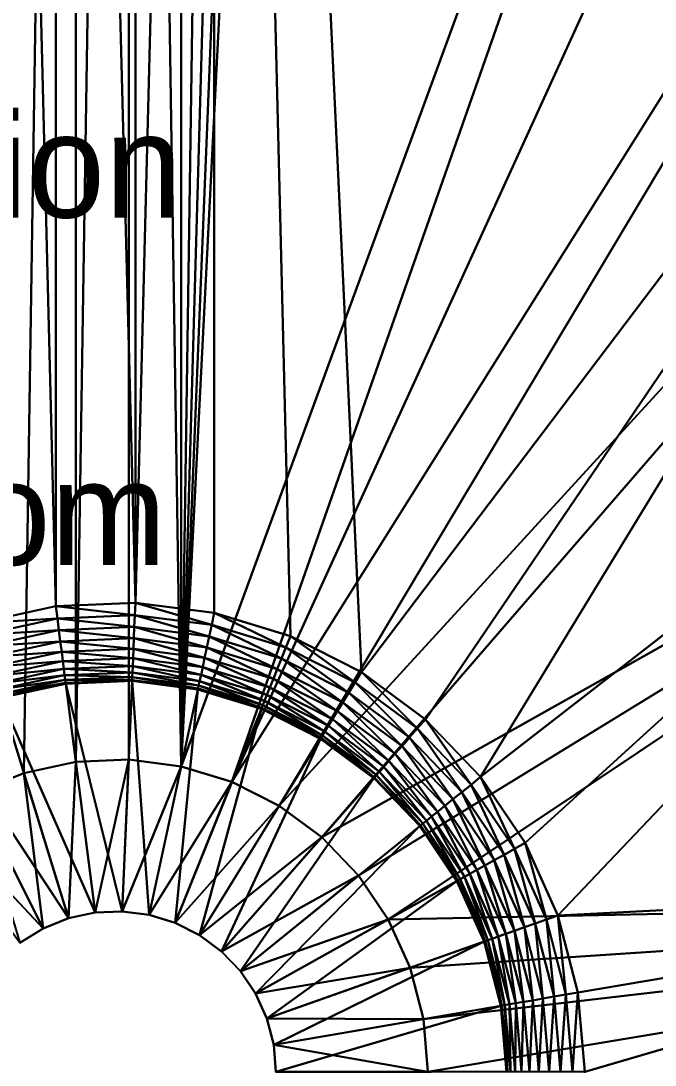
# Model space of a CAD drawing. Header units: millimetres. Extents: x 19.3 to 105.6, y 153.8 to 217.3.
# Drawn here: x 89.42 to 95.87, y 165.29 to 175.9 of the extents above; entities that cross this region are included whole.
import ezdxf

# ---------------------------------------------------------------- set-up
doc = ezdxf.new("R2010")
doc.units = ezdxf.units.MM
doc.layers.get('0').update_dxf_attribs({"color": 132, "linetype": 'CONTINUOUS'})

# ---------------------------------------------------------------- blocks, each defined once
blk = doc.blocks.new('ABViewer')
at = {"color": 0, "insert": (0, 0), "char_height": 0.05, "width": 0.5, "attachment_point": 1}
blk.add_mtext('ABViewer 9 evaluation - www.cadsofttools.com', dxfattribs=at)

msp = doc.modelspace()

# ---------------------------------------------------------------- linework, layer by layer
at = {"invisible_edges": 16}
for points in [[(89.982, 202.713, 21.431), (37.68, 205.862, 21.431), (88.956, 168.057, 21.431)], [(91.054, 168.326, 21.431), (91.569, 168.168, 21.431), (104.176, 204.087, 21.431)], [(104.176, 204.087, 21.431), (92.856, 203.868, 21.431), (91.054, 168.326, 21.431)], [(91.569, 168.168, 21.431), (104.59, 196.675, 21.431), (104.176, 204.087, 21.431)], [(91.054, 168.326, 21.431), (92.856, 203.868, 21.431), (92.483, 203.479, 21.431)], [(91.054, 168.326, 21.431), (92.483, 203.479, 21.431), (92.05, 203.159, 21.431)], [(92.05, 203.159, 21.431), (91.569, 202.916, 21.431), (91.054, 168.326, 21.431)], [(91.054, 168.326, 21.431), (91.569, 202.916, 21.431), (91.054, 202.758, 21.431)], [(88.956, 168.057, 21.431), (89.456, 168.258, 21.431), (89.982, 202.713, 21.431)], [(89.982, 202.713, 21.431), (89.456, 168.258, 21.431), (89.982, 168.371, 21.431)], [(89.982, 202.713, 21.431), (89.982, 168.371, 21.431), (90.52, 202.69, 21.431)], [(91.054, 168.326, 21.431), (91.054, 202.758, 21.431), (90.52, 202.69, 21.431)], [(90.52, 202.69, 21.431), (89.982, 168.371, 21.431), (90.52, 168.394, 21.431)], [(90.52, 202.69, 21.431), (90.52, 168.394, 21.431), (91.054, 168.326, 21.431)], [(88.989, 169.782, 19.044), (88.989, 201.302, 19.044), (89.78, 169.952, 19.044)], [(89.78, 169.952, 19.044), (88.989, 201.302, 19.044), (89.78, 201.132, 19.044)], [(89.78, 169.952, 19.044), (89.78, 201.132, 19.044), (90.588, 169.987, 19.044)], [(90.588, 169.987, 19.044), (89.78, 201.132, 19.044), (90.588, 201.098, 19.044)], [(91.39, 201.2, 19.044), (91.39, 169.884, 19.044), (90.588, 169.987, 19.044)], [(90.588, 169.987, 19.044), (90.588, 201.098, 19.044), (91.39, 201.2, 19.044)], [(92.886, 169.283, 19.044), (92.163, 169.647, 19.044), (91.39, 201.2, 19.044)], [(91.39, 201.2, 19.044), (92.163, 169.647, 19.044), (91.39, 169.884, 19.044)], [(92.886, 169.283, 19.044), (91.39, 201.2, 19.044), (102.41, 181.864, 19.044)], [(91.569, 168.168, 21.431), (104.797, 189.254, 21.431), (104.59, 196.675, 21.431)], [(92.05, 167.926, 21.431), (104.797, 189.254, 21.431), (91.569, 168.168, 21.431)], [(92.05, 167.926, 21.431), (104.797, 181.83, 21.431), (104.797, 189.254, 21.431)], [(92.483, 167.606, 21.431), (104.797, 181.83, 21.431), (92.05, 167.926, 21.431)], [(92.483, 167.606, 21.431), (104.59, 174.41, 21.431), (104.797, 181.83, 21.431)], [(102.41, 181.864, 19.044), (93.536, 168.802, 19.044), (92.886, 169.283, 19.044)], [(102.41, 181.864, 19.044), (94.096, 168.218, 19.044), (93.536, 168.802, 19.044)], [(102.205, 174.51, 19.044), (94.096, 168.218, 19.044), (102.41, 181.864, 19.044)], [(102.205, 174.51, 19.044), (94.549, 167.548, 19.044), (94.096, 168.218, 19.044)], [(102.205, 174.51, 19.044), (94.882, 166.811, 19.044), (94.549, 167.548, 19.044)], [(101.794, 167.164, 19.044), (94.882, 166.811, 19.044), (102.205, 174.51, 19.044)], [(92.856, 167.217, 21.431), (104.59, 174.41, 21.431), (92.483, 167.606, 21.431)], [(93.157, 166.771, 21.431), (104.59, 174.41, 21.431), (92.856, 167.217, 21.431)], [(93.157, 166.771, 21.431), (104.176, 166.998, 21.431), (104.59, 174.41, 21.431)], [(89.78, 169.952, 19.044), (89.795, 169.829, 19.034), (88.989, 169.782, 19.044)], [(90.588, 169.987, 19.044), (90.583, 169.863, 19.034), (89.78, 169.952, 19.044)], [(89.78, 169.952, 19.044), (90.583, 169.863, 19.034), (89.795, 169.829, 19.034)], [(90.588, 169.987, 19.044), (91.364, 169.763, 19.034), (90.583, 169.863, 19.034)], [(91.39, 169.884, 19.044), (91.364, 169.763, 19.034), (90.588, 169.987, 19.044)], [(88.989, 169.782, 19.044), (89.795, 169.829, 19.034), (89.025, 169.663, 19.034)], [(89.795, 169.829, 19.034), (89.811, 169.709, 19.005), (89.025, 169.663, 19.034)], [(90.583, 169.863, 19.034), (90.577, 169.742, 19.005), (89.795, 169.829, 19.034)], [(89.795, 169.829, 19.034), (90.577, 169.742, 19.005), (89.811, 169.709, 19.005)], [(90.583, 169.863, 19.034), (91.338, 169.644, 19.005), (90.577, 169.742, 19.005)], [(91.364, 169.763, 19.034), (91.338, 169.644, 19.005), (90.583, 169.863, 19.034)], [(91.39, 169.884, 19.044), (92.117, 169.532, 19.034), (91.364, 169.763, 19.034)], [(92.163, 169.647, 19.044), (92.117, 169.532, 19.034), (91.39, 169.884, 19.044)], [(89.025, 169.663, 19.034), (89.811, 169.709, 19.005), (89.061, 169.547, 19.005)], [(89.811, 169.709, 19.005), (89.825, 169.595, 18.957), (89.061, 169.547, 19.005)], [(90.577, 169.742, 19.005), (90.572, 169.627, 18.957), (89.811, 169.709, 19.005)], [(89.811, 169.709, 19.005), (90.572, 169.627, 18.957), (89.825, 169.595, 18.957)], [(90.577, 169.742, 19.005), (91.314, 169.532, 18.957), (90.572, 169.627, 18.957)], [(91.338, 169.644, 19.005), (91.314, 169.532, 18.957), (90.577, 169.742, 19.005)], [(91.364, 169.763, 19.034), (92.072, 169.42, 19.005), (91.338, 169.644, 19.005)], [(92.117, 169.532, 19.034), (92.072, 169.42, 19.005), (91.364, 169.763, 19.034)], [(90.572, 169.627, 18.957), (90.568, 169.521, 18.892), (89.825, 169.595, 18.957)], [(90.572, 169.627, 18.957), (91.292, 169.428, 18.892), (90.568, 169.521, 18.892)], [(91.314, 169.532, 18.957), (91.292, 169.428, 18.892), (90.572, 169.627, 18.957)], [(91.338, 169.644, 19.005), (92.029, 169.313, 18.957), (91.314, 169.532, 18.957)], [(92.072, 169.42, 19.005), (92.029, 169.313, 18.957), (91.338, 169.644, 19.005)], [(92.163, 169.647, 19.044), (92.821, 169.177, 19.034), (92.117, 169.532, 19.034)], [(92.886, 169.283, 19.044), (92.821, 169.177, 19.034), (92.163, 169.647, 19.044)], [(89.061, 169.547, 19.005), (89.825, 169.595, 18.957), (89.094, 169.437, 18.957)], [(89.825, 169.595, 18.957), (89.839, 169.49, 18.892), (89.094, 169.437, 18.957)], [(89.825, 169.595, 18.957), (90.568, 169.521, 18.892), (89.839, 169.49, 18.892)], [(90.568, 169.521, 18.892), (90.564, 169.426, 18.811), (89.839, 169.49, 18.892)], [(90.568, 169.521, 18.892), (91.272, 169.335, 18.811), (90.564, 169.426, 18.811)], [(91.292, 169.428, 18.892), (91.272, 169.335, 18.811), (90.568, 169.521, 18.892)], [(91.314, 169.532, 18.957), (91.99, 169.214, 18.892), (91.292, 169.428, 18.892)], [(92.029, 169.313, 18.957), (91.99, 169.214, 18.892), (91.314, 169.532, 18.957)], [(92.117, 169.532, 19.034), (92.757, 169.074, 19.005), (92.072, 169.42, 19.005)], [(92.821, 169.177, 19.034), (92.757, 169.074, 19.005), (92.117, 169.532, 19.034)], [(89.094, 169.437, 18.957), (89.839, 169.49, 18.892), (89.126, 169.336, 18.892)], [(89.839, 169.49, 18.892), (89.851, 169.396, 18.811), (89.126, 169.336, 18.892)], [(89.126, 169.336, 18.892), (89.851, 169.396, 18.811), (89.153, 169.245, 18.811)], [(89.851, 169.396, 18.811), (89.861, 169.315, 18.716), (89.153, 169.245, 18.811)], [(89.839, 169.49, 18.892), (90.564, 169.426, 18.811), (89.851, 169.396, 18.811)], [(90.564, 169.426, 18.811), (90.561, 169.345, 18.716), (89.851, 169.396, 18.811)], [(89.851, 169.396, 18.811), (90.561, 169.345, 18.716), (89.861, 169.315, 18.716)], [(90.564, 169.426, 18.811), (91.255, 169.256, 18.716), (90.561, 169.345, 18.716)], [(91.272, 169.335, 18.811), (91.255, 169.256, 18.716), (90.564, 169.426, 18.811)], [(91.292, 169.428, 18.892), (91.954, 169.126, 18.811), (91.272, 169.335, 18.811)], [(91.99, 169.214, 18.892), (91.954, 169.126, 18.811), (91.292, 169.428, 18.892)], [(92.072, 169.42, 19.005), (92.697, 168.976, 18.957), (92.029, 169.313, 18.957)], [(92.757, 169.074, 19.005), (92.697, 168.976, 18.957), (92.072, 169.42, 19.005)], [(89.153, 169.245, 18.811), (89.861, 169.315, 18.716), (89.177, 169.168, 18.716)], [(89.861, 169.315, 18.716), (89.869, 169.251, 18.61), (89.177, 169.168, 18.716)], [(90.561, 169.345, 18.716), (90.558, 169.28, 18.61), (89.861, 169.315, 18.716)], [(89.861, 169.315, 18.716), (90.558, 169.28, 18.61), (89.869, 169.251, 18.61)], [(90.561, 169.345, 18.716), (91.241, 169.193, 18.61), (90.558, 169.28, 18.61)], [(91.255, 169.256, 18.716), (91.241, 169.193, 18.61), (90.561, 169.345, 18.716)], [(91.272, 169.335, 18.811), (91.924, 169.051, 18.716), (91.255, 169.256, 18.716)], [(91.954, 169.126, 18.811), (91.924, 169.051, 18.716), (91.272, 169.335, 18.811)], [(92.029, 169.313, 18.957), (92.641, 168.886, 18.892), (91.99, 169.214, 18.892)], [(92.697, 168.976, 18.957), (92.641, 168.886, 18.892), (92.029, 169.313, 18.957)], [(89.177, 169.168, 18.716), (89.869, 169.251, 18.61), (89.196, 169.106, 18.61)], [(89.869, 169.251, 18.61), (89.876, 169.204, 18.495), (89.196, 169.106, 18.61)], [(89.196, 169.106, 18.61), (89.876, 169.204, 18.495), (89.21, 169.06, 18.495)], [(89.876, 169.204, 18.495), (89.879, 169.175, 18.374), (89.21, 169.06, 18.495)], [(90.558, 169.28, 18.61), (90.556, 169.232, 18.495), (89.869, 169.251, 18.61)], [(89.869, 169.251, 18.61), (90.556, 169.232, 18.495), (89.876, 169.204, 18.495)], [(90.556, 169.232, 18.495), (90.555, 169.203, 18.374), (89.876, 169.204, 18.495)], [(89.876, 169.204, 18.495), (90.555, 169.203, 18.374), (89.879, 169.175, 18.374)], [(90.555, 169.203, 18.374), (90.554, 169.194, 18.25), (89.879, 169.175, 18.374)], [(89.879, 169.175, 18.374), (90.554, 169.194, 18.25), (89.88, 169.165, 18.25)], [(90.554, 169.194, 18.25), (90.554, 169.194, 15.869), (89.88, 169.165, 15.869)], [(90.554, 169.194, 18.25), (89.88, 169.165, 15.869), (89.88, 169.165, 18.25)], [(90.455, 166.853, 15.869), (89.88, 169.165, 15.869), (90.554, 169.194, 15.869)], [(90.455, 166.853, 15.869), (90.554, 169.194, 15.869), (90.729, 166.817, 15.869)], [(90.555, 169.203, 18.374), (91.223, 169.108, 18.25), (90.554, 169.194, 18.25)], [(91.223, 169.108, 18.25), (91.223, 169.108, 15.869), (90.554, 169.194, 15.869)], [(91.223, 169.108, 18.25), (90.554, 169.194, 15.869), (90.554, 169.194, 18.25)], [(90.729, 166.817, 15.869), (90.554, 169.194, 15.869), (91.223, 169.108, 15.869)], [(90.556, 169.232, 18.495), (91.225, 169.118, 18.374), (90.555, 169.203, 18.374)], [(91.225, 169.118, 18.374), (91.223, 169.108, 18.25), (90.555, 169.203, 18.374)], [(90.558, 169.28, 18.61), (91.231, 169.146, 18.495), (90.556, 169.232, 18.495)], [(91.231, 169.146, 18.495), (91.225, 169.118, 18.374), (90.556, 169.232, 18.495)], [(91.241, 169.193, 18.61), (91.231, 169.146, 18.495), (90.558, 169.28, 18.61)], [(91.241, 169.193, 18.61), (91.882, 168.947, 18.495), (91.231, 169.146, 18.495)], [(91.255, 169.256, 18.716), (91.9, 168.991, 18.61), (91.241, 169.193, 18.61)], [(91.9, 168.991, 18.61), (91.882, 168.947, 18.495), (91.241, 169.193, 18.61)], [(91.924, 169.051, 18.716), (91.9, 168.991, 18.61), (91.255, 169.256, 18.716)], [(91.99, 169.214, 18.892), (92.591, 168.805, 18.811), (91.954, 169.126, 18.811)], [(92.641, 168.886, 18.892), (92.591, 168.805, 18.811), (91.99, 169.214, 18.892)], [(92.886, 169.283, 19.044), (93.454, 168.709, 19.034), (92.821, 169.177, 19.034)], [(93.536, 168.802, 19.044), (93.454, 168.709, 19.034), (92.886, 169.283, 19.044)], [(89.21, 169.06, 18.495), (89.879, 169.175, 18.374), (89.219, 169.032, 18.374)], [(89.879, 169.175, 18.374), (89.88, 169.165, 18.25), (89.219, 169.032, 18.374)], [(89.219, 169.032, 18.374), (89.88, 169.165, 18.25), (89.221, 169.023, 18.25)], [(89.88, 169.165, 18.25), (89.88, 169.165, 15.869), (89.221, 169.023, 15.869)], [(89.88, 169.165, 18.25), (89.221, 169.023, 15.869), (89.221, 169.023, 18.25)], [(90.178, 166.841, 15.869), (89.221, 169.023, 15.869), (89.88, 169.165, 15.869)], [(90.178, 166.841, 15.869), (89.88, 169.165, 15.869), (90.455, 166.853, 15.869)], [(90.729, 166.817, 15.869), (91.223, 169.108, 15.869), (90.994, 166.736, 15.869)], [(90.994, 166.736, 15.869), (91.223, 169.108, 15.869), (91.868, 168.911, 15.869)], [(91.225, 169.118, 18.374), (91.868, 168.911, 18.25), (91.223, 169.108, 18.25)], [(91.868, 168.911, 18.25), (91.868, 168.911, 15.869), (91.223, 169.108, 15.869)], [(91.868, 168.911, 18.25), (91.223, 169.108, 15.869), (91.223, 169.108, 18.25)], [(91.231, 169.146, 18.495), (91.871, 168.92, 18.374), (91.225, 169.118, 18.374)], [(91.871, 168.92, 18.374), (91.868, 168.911, 18.25), (91.225, 169.118, 18.374)], [(91.882, 168.947, 18.495), (91.871, 168.92, 18.374), (91.231, 169.146, 18.495)], [(91.954, 169.126, 18.811), (92.549, 168.736, 18.716), (91.924, 169.051, 18.716)], [(92.591, 168.805, 18.811), (92.549, 168.736, 18.716), (91.954, 169.126, 18.811)], [(92.757, 169.074, 19.005), (93.298, 168.531, 18.957), (92.697, 168.976, 18.957)], [(92.821, 169.177, 19.034), (93.374, 168.618, 19.005), (92.757, 169.074, 19.005)], [(93.374, 168.618, 19.005), (93.298, 168.531, 18.957), (92.757, 169.074, 19.005)], [(93.454, 168.709, 19.034), (93.374, 168.618, 19.005), (92.821, 169.177, 19.034)], [(89.908, 166.783, 15.869), (88.596, 168.772, 15.869), (89.221, 169.023, 15.869)], [(89.908, 166.783, 15.869), (89.221, 169.023, 15.869), (90.178, 166.841, 15.869)], [(91.9, 168.991, 18.61), (92.49, 168.64, 18.495), (91.882, 168.947, 18.495)], [(91.924, 169.051, 18.716), (92.515, 168.681, 18.61), (91.9, 168.991, 18.61)], [(92.515, 168.681, 18.61), (92.49, 168.64, 18.495), (91.9, 168.991, 18.61)], [(92.549, 168.736, 18.716), (92.515, 168.681, 18.61), (91.924, 169.051, 18.716)], [(92.697, 168.976, 18.957), (93.228, 168.452, 18.892), (92.641, 168.886, 18.892)], [(93.298, 168.531, 18.957), (93.228, 168.452, 18.892), (92.697, 168.976, 18.957)], [(90.994, 166.736, 15.869), (91.868, 168.911, 15.869), (91.241, 166.612, 15.869)], [(91.241, 166.612, 15.869), (91.868, 168.911, 15.869), (92.47, 168.607, 15.869)], [(91.871, 168.92, 18.374), (92.47, 168.607, 18.25), (91.868, 168.911, 18.25)], [(92.47, 168.607, 18.25), (92.47, 168.607, 15.869), (91.868, 168.911, 15.869)], [(92.47, 168.607, 18.25), (91.868, 168.911, 15.869), (91.868, 168.911, 18.25)], [(91.882, 168.947, 18.495), (92.475, 168.615, 18.374), (91.871, 168.92, 18.374)], [(92.475, 168.615, 18.374), (92.47, 168.607, 18.25), (91.871, 168.92, 18.374)], [(92.49, 168.64, 18.495), (92.475, 168.615, 18.374), (91.882, 168.947, 18.495)], [(92.641, 168.886, 18.892), (93.165, 168.381, 18.811), (92.591, 168.805, 18.811)], [(93.228, 168.452, 18.892), (93.165, 168.381, 18.811), (92.641, 168.886, 18.892)], [(89.651, 166.679, 15.869), (88.022, 168.418, 15.869), (88.596, 168.772, 15.869)], [(89.651, 166.679, 15.869), (88.596, 168.772, 15.869), (89.908, 166.783, 15.869)], [(92.591, 168.805, 18.811), (93.112, 168.32, 18.716), (92.549, 168.736, 18.716)], [(93.165, 168.381, 18.811), (93.112, 168.32, 18.716), (92.591, 168.805, 18.811)], [(93.536, 168.802, 19.044), (93.999, 168.14, 19.034), (93.454, 168.709, 19.034)], [(94.096, 168.218, 19.044), (93.999, 168.14, 19.034), (93.536, 168.802, 19.044)], [(92.515, 168.681, 18.61), (93.037, 168.235, 18.495), (92.49, 168.64, 18.495)], [(92.549, 168.736, 18.716), (93.069, 168.271, 18.61), (92.515, 168.681, 18.61)], [(93.069, 168.271, 18.61), (93.037, 168.235, 18.495), (92.515, 168.681, 18.61)], [(93.112, 168.32, 18.716), (93.069, 168.271, 18.61), (92.549, 168.736, 18.716)], [(93.454, 168.709, 19.034), (93.905, 168.064, 19.005), (93.374, 168.618, 19.005)], [(93.999, 168.14, 19.034), (93.905, 168.064, 19.005), (93.454, 168.709, 19.034)], [(91.241, 166.612, 15.869), (92.47, 168.607, 15.869), (91.464, 166.447, 15.869)], [(91.464, 166.447, 15.869), (92.47, 168.607, 15.869), (93.012, 168.206, 15.869)], [(92.475, 168.615, 18.374), (93.012, 168.206, 18.25), (92.47, 168.607, 18.25)], [(93.012, 168.206, 18.25), (93.012, 168.206, 15.869), (92.47, 168.607, 15.869)], [(93.012, 168.206, 18.25), (92.47, 168.607, 15.869), (92.47, 168.607, 18.25)], [(92.49, 168.64, 18.495), (93.018, 168.213, 18.374), (92.475, 168.615, 18.374)], [(93.018, 168.213, 18.374), (93.012, 168.206, 18.25), (92.475, 168.615, 18.374)], [(93.037, 168.235, 18.495), (93.018, 168.213, 18.374), (92.49, 168.64, 18.495)], [(93.374, 168.618, 19.005), (93.815, 167.992, 18.957), (93.298, 168.531, 18.957)], [(93.905, 168.064, 19.005), (93.815, 167.992, 18.957), (93.374, 168.618, 19.005)], [(93.228, 168.452, 18.892), (93.659, 167.865, 18.811), (93.165, 168.381, 18.811)], [(93.298, 168.531, 18.957), (93.733, 167.925, 18.892), (93.228, 168.452, 18.892)], [(93.733, 167.925, 18.892), (93.659, 167.865, 18.811), (93.228, 168.452, 18.892)], [(93.815, 167.992, 18.957), (93.733, 167.925, 18.892), (93.298, 168.531, 18.957)], [(89.415, 166.534, 15.869), (88.022, 168.418, 15.869), (89.651, 166.679, 15.869)], [(89.908, 166.783, 19.933), (89.982, 168.371, 19.933), (89.456, 168.258, 19.933)], [(89.982, 168.371, 19.933), (89.982, 168.371, 21.431), (89.456, 168.258, 21.431)], [(89.982, 168.371, 19.933), (89.456, 168.258, 21.431), (89.456, 168.258, 19.933)], [(90.178, 166.841, 19.933), (89.982, 168.371, 19.933), (89.908, 166.783, 19.933)], [(90.178, 166.841, 19.933), (90.52, 168.394, 19.933), (89.982, 168.371, 19.933)], [(90.52, 168.394, 19.933), (90.52, 168.394, 21.431), (89.982, 168.371, 21.431)], [(90.52, 168.394, 19.933), (89.982, 168.371, 21.431), (89.982, 168.371, 19.933)], [(90.455, 166.853, 19.933), (90.52, 168.394, 19.933), (90.178, 166.841, 19.933)], [(90.455, 166.853, 19.933), (91.054, 168.326, 19.933), (90.52, 168.394, 19.933)], [(91.054, 168.326, 19.933), (91.054, 168.326, 21.431), (90.52, 168.394, 21.431)], [(91.054, 168.326, 19.933), (90.52, 168.394, 21.431), (90.52, 168.394, 19.933)], [(93.165, 168.381, 18.811), (93.596, 167.815, 18.716), (93.112, 168.32, 18.716)], [(93.659, 167.865, 18.811), (93.596, 167.815, 18.716), (93.165, 168.381, 18.811)], [(89.651, 166.679, 19.933), (89.456, 168.258, 19.933), (88.956, 168.057, 19.933)], [(89.456, 168.258, 19.933), (89.456, 168.258, 21.431), (88.956, 168.057, 21.431)], [(89.456, 168.258, 19.933), (88.956, 168.057, 21.431), (88.956, 168.057, 19.933)], [(89.908, 166.783, 19.933), (89.456, 168.258, 19.933), (89.651, 166.679, 19.933)], [(90.729, 166.817, 19.933), (91.054, 168.326, 19.933), (90.455, 166.853, 19.933)], [(90.729, 166.817, 19.933), (91.569, 168.168, 19.933), (91.054, 168.326, 19.933)], [(91.569, 168.168, 19.933), (91.569, 168.168, 21.431), (91.054, 168.326, 21.431)], [(91.569, 168.168, 19.933), (91.054, 168.326, 21.431), (91.054, 168.326, 19.933)], [(93.037, 168.235, 18.495), (93.486, 167.726, 18.374), (93.018, 168.213, 18.374)], [(93.069, 168.271, 18.61), (93.508, 167.744, 18.495), (93.037, 168.235, 18.495)], [(93.508, 167.744, 18.495), (93.486, 167.726, 18.374), (93.037, 168.235, 18.495)], [(93.112, 168.32, 18.716), (93.545, 167.774, 18.61), (93.069, 168.271, 18.61)], [(93.545, 167.774, 18.61), (93.508, 167.744, 18.495), (93.069, 168.271, 18.61)], [(93.596, 167.815, 18.716), (93.545, 167.774, 18.61), (93.112, 168.32, 18.716)], [(90.994, 166.736, 19.933), (91.569, 168.168, 19.933), (90.729, 166.817, 19.933)], [(90.994, 166.736, 19.933), (92.05, 167.926, 19.933), (91.569, 168.168, 19.933)], [(91.464, 166.447, 15.869), (93.012, 168.206, 15.869), (91.655, 166.247, 15.869)], [(92.05, 167.926, 19.933), (92.05, 167.926, 21.431), (91.569, 168.168, 21.431)], [(92.05, 167.926, 19.933), (91.569, 168.168, 21.431), (91.569, 168.168, 19.933)], [(91.655, 166.247, 15.869), (93.012, 168.206, 15.869), (93.478, 167.719, 15.869)], [(93.018, 168.213, 18.374), (93.478, 167.719, 18.25), (93.012, 168.206, 18.25)], [(93.478, 167.719, 18.25), (93.478, 167.719, 15.869), (93.012, 168.206, 15.869)], [(93.478, 167.719, 18.25), (93.012, 168.206, 15.869), (93.012, 168.206, 18.25)], [(93.486, 167.726, 18.374), (93.478, 167.719, 18.25), (93.018, 168.213, 18.374)], [(93.999, 168.14, 19.034), (94.335, 167.428, 19.005), (93.905, 168.064, 19.005)], [(94.096, 168.218, 19.044), (94.44, 167.487, 19.034), (93.999, 168.14, 19.034)], [(94.44, 167.487, 19.034), (94.335, 167.428, 19.005), (93.999, 168.14, 19.034)], [(94.549, 167.548, 19.044), (94.44, 167.487, 19.034), (94.096, 168.218, 19.044)], [(89.651, 166.679, 19.933), (88.956, 168.057, 19.933), (89.415, 166.534, 19.933)], [(93.905, 168.064, 19.005), (94.234, 167.372, 18.957), (93.815, 167.992, 18.957)], [(94.335, 167.428, 19.005), (94.234, 167.372, 18.957), (93.905, 168.064, 19.005)], [(91.241, 166.612, 19.933), (92.05, 167.926, 19.933), (90.994, 166.736, 19.933)], [(91.241, 166.612, 19.933), (92.483, 167.606, 19.933), (92.05, 167.926, 19.933)], [(92.483, 167.606, 19.933), (92.483, 167.606, 21.431), (92.05, 167.926, 21.431)], [(92.483, 167.606, 19.933), (92.05, 167.926, 21.431), (92.05, 167.926, 19.933)], [(93.733, 167.925, 18.892), (94.059, 167.274, 18.811), (93.659, 167.865, 18.811)], [(93.815, 167.992, 18.957), (94.141, 167.32, 18.892), (93.733, 167.925, 18.892)], [(94.141, 167.32, 18.892), (94.059, 167.274, 18.811), (93.733, 167.925, 18.892)], [(94.234, 167.372, 18.957), (94.141, 167.32, 18.892), (93.815, 167.992, 18.957)], [(93.596, 167.815, 18.716), (93.931, 167.203, 18.61), (93.545, 167.774, 18.61)], [(93.659, 167.865, 18.811), (93.988, 167.235, 18.716), (93.596, 167.815, 18.716)], [(93.988, 167.235, 18.716), (93.931, 167.203, 18.61), (93.596, 167.815, 18.716)], [(94.059, 167.274, 18.811), (93.988, 167.235, 18.716), (93.659, 167.865, 18.811)], [(91.655, 166.247, 15.869), (93.478, 167.719, 15.869), (91.81, 166.018, 15.869)], [(91.81, 166.018, 15.869), (93.478, 167.719, 15.869), (93.856, 167.161, 15.869)], [(93.486, 167.726, 18.374), (93.856, 167.161, 18.25), (93.478, 167.719, 18.25)], [(93.856, 167.161, 18.25), (93.856, 167.161, 15.869), (93.478, 167.719, 15.869)], [(93.856, 167.161, 18.25), (93.478, 167.719, 15.869), (93.478, 167.719, 18.25)], [(93.508, 167.744, 18.495), (93.864, 167.166, 18.374), (93.486, 167.726, 18.374)], [(93.864, 167.166, 18.374), (93.856, 167.161, 18.25), (93.486, 167.726, 18.374)], [(93.545, 167.774, 18.61), (93.89, 167.18, 18.495), (93.508, 167.744, 18.495)], [(93.89, 167.18, 18.495), (93.864, 167.166, 18.374), (93.508, 167.744, 18.495)], [(93.931, 167.203, 18.61), (93.89, 167.18, 18.495), (93.545, 167.774, 18.61)], [(36.976, 167.217, 21.431), (89.456, 162.186, 21.431), (36.603, 167.606, 21.431)], [(36.603, 167.606, 21.431), (89.456, 162.186, 21.431), (88.956, 162.387, 21.431)], [(91.464, 166.447, 19.933), (92.483, 167.606, 19.933), (91.241, 166.612, 19.933)], [(91.464, 166.447, 19.933), (92.856, 167.217, 19.933), (92.483, 167.606, 19.933)], [(92.856, 167.217, 19.933), (92.856, 167.217, 21.431), (92.483, 167.606, 21.431)], [(92.856, 167.217, 19.933), (92.483, 167.606, 21.431), (92.483, 167.606, 19.933)], [(94.44, 167.487, 19.034), (94.651, 166.729, 19.005), (94.335, 167.428, 19.005)], [(94.549, 167.548, 19.044), (94.765, 166.769, 19.034), (94.44, 167.487, 19.034)], [(94.765, 166.769, 19.034), (94.651, 166.729, 19.005), (94.44, 167.487, 19.034)], [(94.882, 166.811, 19.044), (94.765, 166.769, 19.034), (94.549, 167.548, 19.044)], [(94.335, 167.428, 19.005), (94.542, 166.691, 18.957), (94.234, 167.372, 18.957)], [(94.651, 166.729, 19.005), (94.542, 166.691, 18.957), (94.335, 167.428, 19.005)], [(94.059, 167.274, 18.811), (94.276, 166.597, 18.716), (93.988, 167.235, 18.716)], [(94.141, 167.32, 18.892), (94.353, 166.624, 18.811), (94.059, 167.274, 18.811)], [(94.353, 166.624, 18.811), (94.276, 166.597, 18.716), (94.059, 167.274, 18.811)], [(94.234, 167.372, 18.957), (94.442, 166.655, 18.892), (94.141, 167.32, 18.892)], [(94.442, 166.655, 18.892), (94.353, 166.624, 18.811), (94.141, 167.32, 18.892)], [(94.542, 166.691, 18.957), (94.442, 166.655, 18.892), (94.234, 167.372, 18.957)], [(36.976, 167.217, 21.431), (37.277, 166.771, 21.431), (89.456, 162.186, 21.431)], [(91.655, 166.247, 19.933), (92.856, 167.217, 19.933), (91.464, 166.447, 19.933)], [(91.655, 166.247, 19.933), (93.157, 166.771, 19.933), (92.856, 167.217, 19.933)], [(93.157, 166.771, 19.933), (93.157, 166.771, 21.431), (92.856, 167.217, 21.431)], [(93.157, 166.771, 19.933), (92.856, 167.217, 21.431), (92.856, 167.217, 19.933)], [(93.864, 167.166, 18.374), (94.133, 166.546, 18.25), (93.856, 167.161, 18.25)], [(93.89, 167.18, 18.495), (94.143, 166.55, 18.374), (93.864, 167.166, 18.374)], [(94.143, 166.55, 18.374), (94.133, 166.546, 18.25), (93.864, 167.166, 18.374)], [(93.931, 167.203, 18.61), (94.17, 166.559, 18.495), (93.89, 167.18, 18.495)], [(94.17, 166.559, 18.495), (94.143, 166.55, 18.374), (93.89, 167.18, 18.495)], [(93.988, 167.235, 18.716), (94.215, 166.575, 18.61), (93.931, 167.203, 18.61)], [(94.215, 166.575, 18.61), (94.17, 166.559, 18.495), (93.931, 167.203, 18.61)], [(94.276, 166.597, 18.716), (94.215, 166.575, 18.61), (93.988, 167.235, 18.716)], [(101.794, 167.164, 19.044), (95.086, 166.028, 19.044), (94.882, 166.811, 19.044)], [(95.154, 165.222, 19.044), (101.794, 167.164, 19.044), (95.086, 164.416, 19.044)], [(95.086, 164.416, 19.044), (101.794, 167.164, 19.044), (101.179, 159.833, 19.044)], [(95.154, 165.222, 19.044), (95.086, 166.028, 19.044), (101.794, 167.164, 19.044)], [(91.81, 166.018, 15.869), (93.856, 167.161, 15.869), (91.924, 165.766, 15.869)], [(91.924, 165.766, 15.869), (93.856, 167.161, 15.869), (94.133, 166.546, 15.869)], [(94.133, 166.546, 18.25), (94.133, 166.546, 15.869), (93.856, 167.161, 15.869)], [(94.133, 166.546, 18.25), (93.856, 167.161, 15.869), (93.856, 167.161, 18.25)], [(93.379, 166.28, 21.431), (104.176, 166.998, 21.431), (93.157, 166.771, 21.431)], [(93.379, 166.28, 21.431), (93.515, 165.759, 21.431), (104.176, 166.998, 21.431)], [(104.176, 166.998, 21.431), (93.515, 165.759, 21.431), (93.56, 165.222, 21.431)], [(104.176, 166.998, 21.431), (93.56, 165.222, 21.431), (103.555, 159.6, 21.431)], [(90.178, 166.841, 19.933), (90.178, 166.841, 15.869), (90.455, 166.853, 15.869)], [(90.178, 166.841, 19.933), (90.455, 166.853, 15.869), (90.455, 166.853, 19.933)], [(90.455, 166.853, 19.933), (90.455, 166.853, 15.869), (90.729, 166.817, 15.869)], [(90.455, 166.853, 19.933), (90.729, 166.817, 15.869), (90.729, 166.817, 19.933)], [(89.456, 162.186, 21.431), (37.277, 166.771, 21.431), (37.499, 166.28, 21.431)], [(89.651, 166.679, 19.933), (89.651, 166.679, 15.869), (89.908, 166.783, 15.869)], [(89.651, 166.679, 19.933), (89.908, 166.783, 15.869), (89.908, 166.783, 19.933)], [(89.908, 166.783, 19.933), (89.908, 166.783, 15.869), (90.178, 166.841, 15.869)], [(89.908, 166.783, 19.933), (90.178, 166.841, 15.869), (90.178, 166.841, 19.933)], [(90.729, 166.817, 19.933), (90.729, 166.817, 15.869), (90.994, 166.736, 15.869)], [(90.729, 166.817, 19.933), (90.994, 166.736, 15.869), (90.994, 166.736, 19.933)], [(91.81, 166.018, 19.933), (93.157, 166.771, 19.933), (91.655, 166.247, 19.933)], [(91.81, 166.018, 19.933), (93.379, 166.28, 19.933), (93.157, 166.771, 19.933)], [(93.379, 166.28, 19.933), (93.379, 166.28, 21.431), (93.157, 166.771, 21.431)], [(93.379, 166.28, 19.933), (93.157, 166.771, 21.431), (93.157, 166.771, 19.933)], [(94.765, 166.769, 19.034), (94.844, 165.987, 19.005), (94.651, 166.729, 19.005)], [(94.882, 166.811, 19.044), (94.963, 166.007, 19.034), (94.765, 166.769, 19.034)], [(94.963, 166.007, 19.034), (94.844, 165.987, 19.005), (94.765, 166.769, 19.034)], [(95.086, 166.028, 19.044), (94.963, 166.007, 19.034), (94.882, 166.811, 19.044)], [(89.415, 166.534, 19.933), (89.415, 166.534, 15.869), (89.651, 166.679, 15.869)], [(89.415, 166.534, 19.933), (89.651, 166.679, 15.869), (89.651, 166.679, 19.933)], [(90.994, 166.736, 19.933), (90.994, 166.736, 15.869), (91.241, 166.612, 15.869)], [(90.994, 166.736, 19.933), (91.241, 166.612, 15.869), (91.241, 166.612, 19.933)], [(94.442, 166.655, 18.892), (94.532, 165.933, 18.811), (94.353, 166.624, 18.811)], [(94.542, 166.691, 18.957), (94.626, 165.949, 18.892), (94.442, 166.655, 18.892)], [(94.626, 165.949, 18.892), (94.532, 165.933, 18.811), (94.442, 166.655, 18.892)], [(94.651, 166.729, 19.005), (94.73, 165.967, 18.957), (94.542, 166.691, 18.957)], [(94.73, 165.967, 18.957), (94.626, 165.949, 18.892), (94.542, 166.691, 18.957)], [(94.844, 165.987, 19.005), (94.73, 165.967, 18.957), (94.651, 166.729, 19.005)], [(91.241, 166.612, 19.933), (91.241, 166.612, 15.869), (91.464, 166.447, 15.869)], [(91.241, 166.612, 19.933), (91.464, 166.447, 15.869), (91.464, 166.447, 19.933)], [(91.924, 165.766, 15.869), (94.133, 166.546, 15.869), (91.994, 165.498, 15.869)], [(91.994, 165.498, 15.869), (94.133, 166.546, 15.869), (94.303, 165.894, 15.869)], [(94.143, 166.55, 18.374), (94.303, 165.894, 18.25), (94.133, 166.546, 18.25)], [(94.303, 165.894, 18.25), (94.303, 165.894, 15.869), (94.133, 166.546, 15.869)], [(94.303, 165.894, 18.25), (94.133, 166.546, 15.869), (94.133, 166.546, 18.25)], [(94.17, 166.559, 18.495), (94.313, 165.896, 18.374), (94.143, 166.55, 18.374)], [(94.313, 165.896, 18.374), (94.303, 165.894, 18.25), (94.143, 166.55, 18.374)], [(94.215, 166.575, 18.61), (94.342, 165.901, 18.495), (94.17, 166.559, 18.495)], [(94.342, 165.901, 18.495), (94.313, 165.896, 18.374), (94.17, 166.559, 18.495)], [(94.276, 166.597, 18.716), (94.389, 165.909, 18.61), (94.215, 166.575, 18.61)], [(94.389, 165.909, 18.61), (94.342, 165.901, 18.495), (94.215, 166.575, 18.61)], [(94.353, 166.624, 18.811), (94.453, 165.92, 18.716), (94.276, 166.597, 18.716)], [(94.453, 165.92, 18.716), (94.389, 165.909, 18.61), (94.276, 166.597, 18.716)], [(94.532, 165.933, 18.811), (94.453, 165.92, 18.716), (94.353, 166.624, 18.811)], [(91.464, 166.447, 19.933), (91.464, 166.447, 15.869), (91.655, 166.247, 15.869)], [(91.464, 166.447, 19.933), (91.655, 166.247, 15.869), (91.655, 166.247, 19.933)], [(37.499, 166.28, 21.431), (37.635, 165.759, 21.431), (89.456, 162.186, 21.431)], [(91.655, 166.247, 19.933), (91.655, 166.247, 15.869), (91.81, 166.018, 15.869)], [(91.655, 166.247, 19.933), (91.81, 166.018, 15.869), (91.81, 166.018, 19.933)], [(91.924, 165.766, 19.933), (93.379, 166.28, 19.933), (91.81, 166.018, 19.933)], [(91.924, 165.766, 19.933), (93.515, 165.759, 19.933), (93.379, 166.28, 19.933)], [(93.515, 165.759, 19.933), (93.515, 165.759, 21.431), (93.379, 166.28, 21.431)], [(93.515, 165.759, 19.933), (93.379, 166.28, 21.431), (93.379, 166.28, 19.933)], [(91.81, 166.018, 19.933), (91.81, 166.018, 15.869), (91.924, 165.766, 15.869)], [(91.81, 166.018, 19.933), (91.924, 165.766, 15.869), (91.924, 165.766, 19.933)], [(94.963, 166.007, 19.034), (94.909, 165.222, 19.005), (94.844, 165.987, 19.005)], [(95.03, 165.222, 19.034), (94.909, 165.222, 19.005), (94.963, 166.007, 19.034)], [(95.086, 166.028, 19.044), (95.03, 165.222, 19.034), (94.963, 166.007, 19.034)], [(95.154, 165.222, 19.044), (95.03, 165.222, 19.034), (95.086, 166.028, 19.044)], [(91.994, 165.498, 15.869), (94.303, 165.894, 15.869), (92.017, 165.222, 15.869)], [(92.017, 165.222, 15.869), (94.303, 165.894, 15.869), (94.36, 165.222, 15.869)], [(94.313, 165.896, 18.374), (94.36, 165.222, 18.25), (94.303, 165.894, 18.25)], [(94.36, 165.222, 18.25), (94.36, 165.222, 15.869), (94.303, 165.894, 15.869)], [(94.36, 165.222, 18.25), (94.303, 165.894, 15.869), (94.303, 165.894, 18.25)], [(94.342, 165.901, 18.495), (94.37, 165.222, 18.374), (94.313, 165.896, 18.374)], [(94.37, 165.222, 18.374), (94.36, 165.222, 18.25), (94.313, 165.896, 18.374)], [(94.389, 165.909, 18.61), (94.399, 165.222, 18.495), (94.342, 165.901, 18.495)], [(94.399, 165.222, 18.495), (94.37, 165.222, 18.374), (94.342, 165.901, 18.495)], [(94.453, 165.92, 18.716), (94.447, 165.222, 18.61), (94.389, 165.909, 18.61)], [(94.447, 165.222, 18.61), (94.399, 165.222, 18.495), (94.389, 165.909, 18.61)], [(94.512, 165.222, 18.716), (94.447, 165.222, 18.61), (94.453, 165.92, 18.716)], [(94.532, 165.933, 18.811), (94.512, 165.222, 18.716), (94.453, 165.92, 18.716)], [(94.593, 165.222, 18.811), (94.512, 165.222, 18.716), (94.532, 165.933, 18.811)], [(94.626, 165.949, 18.892), (94.593, 165.222, 18.811), (94.532, 165.933, 18.811)], [(94.688, 165.222, 18.892), (94.593, 165.222, 18.811), (94.626, 165.949, 18.892)], [(94.73, 165.967, 18.957), (94.688, 165.222, 18.892), (94.626, 165.949, 18.892)], [(94.794, 165.222, 18.957), (94.688, 165.222, 18.892), (94.73, 165.967, 18.957)], [(94.844, 165.987, 19.005), (94.794, 165.222, 18.957), (94.73, 165.967, 18.957)], [(94.909, 165.222, 19.005), (94.794, 165.222, 18.957), (94.844, 165.987, 19.005)], [(89.456, 162.186, 21.431), (37.635, 165.759, 21.431), (37.68, 165.222, 21.431)], [(91.924, 165.766, 19.933), (91.924, 165.766, 15.869), (91.994, 165.498, 15.869)], [(91.924, 165.766, 19.933), (91.994, 165.498, 15.869), (91.994, 165.498, 19.933)], [(91.994, 165.498, 19.933), (93.515, 165.759, 19.933), (91.924, 165.766, 19.933)], [(91.994, 165.498, 19.933), (93.56, 165.222, 19.933), (93.515, 165.759, 19.933)], [(93.56, 165.222, 19.933), (93.56, 165.222, 21.431), (93.515, 165.759, 21.431)], [(93.56, 165.222, 19.933), (93.515, 165.759, 21.431), (93.515, 165.759, 19.933)], [(91.994, 165.498, 19.933), (91.994, 165.498, 15.869), (92.017, 165.222, 15.869)], [(91.994, 165.498, 19.933), (92.017, 165.222, 15.869), (92.017, 165.222, 19.933)], [(92.017, 165.222, 19.933), (93.56, 165.222, 19.933), (91.994, 165.498, 19.933)]]:
    msp.add_3dface(points, dxfattribs=at)

# ---------------------------------------------------------------- block references
at = {"xscale": 28.76375643412272, "yscale": 21.16667175292969}
msp.add_blockref('ABViewer', (76.827, 174.959, 10.716), dxfattribs=at)

doc.saveas('drawing.dxf')
